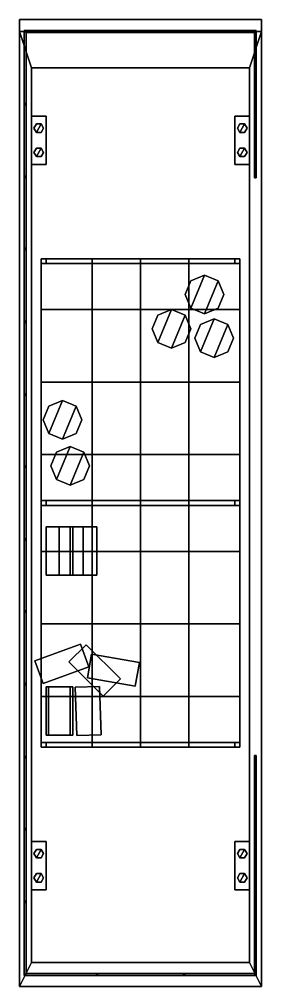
# Model space of a CAD drawing. Header units: millimetres. Extents: x -11.5 to 11.5, y -21 to 76.6.
# Drawn here: x 6.5 to 11.5, y 1 to 21 of the extents above; entities that cross this region are included whole.
import ezdxf

# ---------------------------------------------------------------- set-up
doc = ezdxf.new("R2010")
doc.units = ezdxf.units.MM
doc.layers.add('barge2', color=7, linetype='Continuous')

msp = doc.modelspace()

# ---------------------------------------------------------------- linework, layer by layer
at = {"layer": 'barge2'}
for points in [[(6.5, 20.75), (6.5, 1), (6.5, 1, 1), (6.5, 21, 1)], [(11.5, 21, 1), (11.5, 20.75), (6.5, 20.75), (6.5, 21, 1)], [(6.5, 21, 1), (6.5, 1, 1), (11.5, 1, 1), (11.5, 21, 1)], [(11.5, 1, 1), (11.5, 1), (11.5, 20.75), (11.5, 21, 1)], [(6.75, 20, -1), (6.75, 1.5, -1), (6.5, 1), (6.5, 20.75)], [(11.5, 20.75), (11.25, 20, -1), (6.75, 20, -1), (6.5, 20.75)], [(6.64, 20.73, 2), (6.64, 1.27, 2), (6.6, 1.23, 2), (6.6, 20.77, 2)], [(6.6, 20.77, 2), (6.6, 1.23, 2), (6.64, 1.27, 2), (6.64, 20.73, 2)], [(11.35, 20.73, 2), (6.64, 20.73, 2), (6.6, 20.77, 2), (11.39, 20.77, 2)], [(11.39, 20.77, 2), (6.6, 20.77, 2), (6.64, 20.73, 2), (11.35, 20.73, 2)], [(6.61, 20.767, 1), (6.61, 20.733, 1), (6.61, 20.733, 2), (6.61, 20.767, 2)], [(6.64, 20.75, 1), (6.61, 20.767, 1), (6.61, 20.767, 2), (6.64, 20.75, 2)], [(6.61, 20.733, 1), (6.64, 20.75, 1), (6.64, 20.75, 2), (6.61, 20.733, 2)], [(8.12, 20.75, 1), (8.09, 20.767, 1), (8.09, 20.767, 2), (8.12, 20.75, 2)], [(8.09, 20.767, 1), (8.09, 20.733, 1), (8.09, 20.733, 2), (8.09, 20.767, 2)], [(8.09, 20.733, 1), (8.12, 20.75, 1), (8.12, 20.75, 2), (8.09, 20.733, 2)], [(9.89, 20.767, 1), (9.89, 20.733, 1), (9.89, 20.733, 2), (9.89, 20.767, 2)], [(9.92, 20.75, 1), (9.89, 20.767, 1), (9.89, 20.767, 2), (9.92, 20.75, 2)], [(9.89, 20.733, 1), (9.92, 20.75, 1), (9.92, 20.75, 2), (9.89, 20.733, 2)], [(11.5, 1), (11.25, 1.5, -1), (11.25, 20, -1), (11.5, 20.75)], [(11.39, 20.77, 2), (11.39, 17.72, 2), (11.35, 17.72, 2), (11.35, 20.73, 2)], [(11.35, 20.73, 2), (11.35, 17.72, 2), (11.39, 17.72, 2), (11.39, 20.77, 2)], [(11.36, 20.767, 1), (11.36, 20.733, 1), (11.36, 20.733, 2), (11.36, 20.767, 2)], [(11.39, 20.75, 1), (11.36, 20.767, 1), (11.36, 20.767, 2), (11.39, 20.75, 2)], [(11.36, 20.733, 1), (11.39, 20.75, 1), (11.39, 20.75, 2), (11.36, 20.733, 2)], [(11.25, 20, -1), (11.25, 1.5, -1), (6.75, 1.5, -1), (6.75, 20, -1)], [(6.61, 19.267, 1), (6.61, 19.233, 1), (6.61, 19.233, 2), (6.61, 19.267, 2)], [(6.64, 19.25, 1), (6.61, 19.267, 1), (6.61, 19.267, 2), (6.64, 19.25, 2)], [(6.61, 19.233, 1), (6.64, 19.25, 1), (6.64, 19.25, 2), (6.61, 19.233, 2)], [(11.36, 19.267, 1), (11.36, 19.233, 1), (11.36, 19.233, 2), (11.36, 19.267, 2)], [(11.39, 19.25, 1), (11.36, 19.267, 1), (11.36, 19.267, 2), (11.39, 19.25, 2)], [(11.36, 19.233, 1), (11.39, 19.25, 1), (11.39, 19.25, 2), (11.36, 19.233, 2)], [(6.75, 19, 1), (6.75, 18, 1), (6.75, 18, 1.1), (6.75, 19, 1.1)], [(7.05, 19, 1.1), (7.05, 19, 1), (6.75, 19, 1), (6.75, 19, 1.1)], [(6.75, 19, 1.1), (6.75, 18, 1.1), (7.05, 18, 1.1), (7.05, 19, 1.1)], [(7.05, 18, 1.1), (7.05, 18, 1), (7.05, 19, 1), (7.05, 19, 1.1)], [(11.25, 19, 1.1), (11.25, 19, 1), (10.95, 19, 1), (10.95, 19, 1.1)], [(10.95, 19, 1), (10.95, 18, 1), (10.95, 18, 1.1), (10.95, 19, 1.1)], [(10.95, 19, 1.1), (10.95, 18, 1.1), (11.25, 18, 1.1), (11.25, 19, 1.1)], [(11.25, 18, 1.1), (11.25, 18, 1), (11.25, 19, 1), (11.25, 19, 1.1)], [(6.85, 18.837, 1.1), (6.8, 18.75, 1.1), (6.8, 18.75, 1.4), (6.85, 18.837, 1.4)], [(6.85, 18.837, 1.4), (6.8, 18.75, 1.4), (6.85, 18.663, 1.4), (6.95, 18.837, 1.4)], [(6.95, 18.837, 1.1), (6.85, 18.837, 1.1), (6.85, 18.837, 1.4), (6.95, 18.837, 1.4)], [(6.95, 18.837, 1.4), (6.85, 18.663, 1.4), (6.95, 18.663, 1.4), (7, 18.75, 1.4)], [(7, 18.75, 1.1), (6.95, 18.837, 1.1), (6.95, 18.837, 1.4), (7, 18.75, 1.4)], [(11.05, 18.837, 1.1), (11, 18.75, 1.1), (11, 18.75, 1.4), (11.05, 18.837, 1.4)], [(11.05, 18.837, 1.4), (11, 18.75, 1.4), (11.05, 18.663, 1.4), (11.15, 18.837, 1.4)], [(11.15, 18.837, 1.1), (11.05, 18.837, 1.1), (11.05, 18.837, 1.4), (11.15, 18.837, 1.4)], [(11.15, 18.837, 1.4), (11.05, 18.663, 1.4), (11.15, 18.663, 1.4), (11.2, 18.75, 1.4)], [(11.2, 18.75, 1.1), (11.15, 18.837, 1.1), (11.15, 18.837, 1.4), (11.2, 18.75, 1.4)], [(6.8, 18.75, 1.1), (6.85, 18.663, 1.1), (6.85, 18.663, 1.4), (6.8, 18.75, 1.4)], [(6.85, 18.663, 1.1), (6.95, 18.663, 1.1), (6.95, 18.663, 1.4), (6.85, 18.663, 1.4)], [(6.95, 18.663, 1.1), (7, 18.75, 1.1), (7, 18.75, 1.4), (6.95, 18.663, 1.4)], [(11, 18.75, 1.1), (11.05, 18.663, 1.1), (11.05, 18.663, 1.4), (11, 18.75, 1.4)], [(11.05, 18.663, 1.1), (11.15, 18.663, 1.1), (11.15, 18.663, 1.4), (11.05, 18.663, 1.4)], [(11.15, 18.663, 1.1), (11.2, 18.75, 1.1), (11.2, 18.75, 1.4), (11.15, 18.663, 1.4)], [(6.85, 18.337, 1.1), (6.8, 18.25, 1.1), (6.8, 18.25, 1.4), (6.85, 18.337, 1.4)], [(6.85, 18.337, 1.4), (6.8, 18.25, 1.4), (6.85, 18.163, 1.4), (6.95, 18.337, 1.4)], [(6.8, 18.25, 1.1), (6.85, 18.163, 1.1), (6.85, 18.163, 1.4), (6.8, 18.25, 1.4)], [(6.95, 18.337, 1.1), (6.85, 18.337, 1.1), (6.85, 18.337, 1.4), (6.95, 18.337, 1.4)], [(6.95, 18.337, 1.4), (6.85, 18.163, 1.4), (6.95, 18.163, 1.4), (7, 18.25, 1.4)], [(7, 18.25, 1.1), (6.95, 18.337, 1.1), (6.95, 18.337, 1.4), (7, 18.25, 1.4)], [(6.95, 18.163, 1.1), (7, 18.25, 1.1), (7, 18.25, 1.4), (6.95, 18.163, 1.4)], [(11.05, 18.337, 1.1), (11, 18.25, 1.1), (11, 18.25, 1.4), (11.05, 18.337, 1.4)], [(11.05, 18.337, 1.4), (11, 18.25, 1.4), (11.05, 18.163, 1.4), (11.15, 18.337, 1.4)], [(11, 18.25, 1.1), (11.05, 18.163, 1.1), (11.05, 18.163, 1.4), (11, 18.25, 1.4)], [(11.15, 18.337, 1.1), (11.05, 18.337, 1.1), (11.05, 18.337, 1.4), (11.15, 18.337, 1.4)], [(11.15, 18.337, 1.4), (11.05, 18.163, 1.4), (11.15, 18.163, 1.4), (11.2, 18.25, 1.4)], [(11.2, 18.25, 1.1), (11.15, 18.337, 1.1), (11.15, 18.337, 1.4), (11.2, 18.25, 1.4)], [(11.15, 18.163, 1.1), (11.2, 18.25, 1.1), (11.2, 18.25, 1.4), (11.15, 18.163, 1.4)], [(6.75, 18, 1.1), (6.75, 18, 1), (7.05, 18, 1), (7.05, 18, 1.1)], [(6.85, 18.163, 1.1), (6.95, 18.163, 1.1), (6.95, 18.163, 1.4), (6.85, 18.163, 1.4)], [(10.95, 18, 1.1), (10.95, 18, 1), (11.25, 18, 1), (11.25, 18, 1.1)], [(11.05, 18.163, 1.1), (11.15, 18.163, 1.1), (11.15, 18.163, 1.4), (11.05, 18.163, 1.4)], [(6.64, 17.75, 1), (6.61, 17.767, 1), (6.61, 17.767, 2), (6.64, 17.75, 2)], [(6.61, 17.767, 1), (6.61, 17.733, 1), (6.61, 17.733, 2), (6.61, 17.767, 2)], [(6.61, 17.733, 1), (6.64, 17.75, 1), (6.64, 17.75, 2), (6.61, 17.733, 2)], [(11.39, 17.75, 1), (11.36, 17.767, 1), (11.36, 17.767, 2), (11.39, 17.75, 2)], [(11.36, 17.767, 1), (11.36, 17.733, 1), (11.36, 17.733, 2), (11.36, 17.767, 2)], [(11.36, 17.733, 1), (11.39, 17.75, 1), (11.39, 17.75, 2), (11.36, 17.733, 2)], [(6.64, 16.25, 1), (6.61, 16.267, 1), (6.61, 16.267, 2), (6.64, 16.25, 2)], [(6.61, 16.267, 1), (6.61, 16.233, 1), (6.61, 16.233, 2), (6.61, 16.267, 2)], [(6.61, 16.233, 1), (6.64, 16.25, 1), (6.64, 16.25, 2), (6.61, 16.233, 2)], [(7.05, 16.05, 3.25), (7.05, 16.05, 1), (6.95, 16.05, 1), (6.95, 16.05, 3.25)], [(6.95, 16.05, 1), (6.95, 15.95, 1), (6.95, 15.95, 3.25), (6.95, 16.05, 3.25)], [(7.05, 15.95, 3.25), (7.05, 16.05, 3.25), (6.95, 16.05, 3.25), (6.95, 15.95, 3.25)], [(7.05, 15.95, 3.25), (7.05, 15.95, 1), (7.05, 16.05, 1), (7.05, 16.05, 3.25)], [(7.05, 16.05, 3.243), (7.05, 15.95, 3.243), (8, 15.95, 3.18), (8, 16.05, 3.18)], [(8, 16.05, 3.18), (8, 15.95, 3.18), (7.05, 15.95, 3.243), (7.05, 16.05, 3.243)], [(9, 16.05, 3.15), (9, 15.95, 3.15), (8, 15.95, 3.18), (8, 16.05, 3.18)], [(8, 16.05, 3.18), (8, 15.95, 3.18), (9, 15.95, 3.15), (9, 16.05, 3.15)], [(10, 16.05, 3.18), (10, 15.95, 3.18), (9, 15.95, 3.15), (9, 16.05, 3.15)], [(9, 16.05, 3.15), (9, 15.95, 3.15), (10, 15.95, 3.18), (10, 16.05, 3.18)], [(10, 16.05, 3.18), (10, 15.95, 3.18), (10.95, 15.95, 3.243), (10.95, 16.05, 3.243)], [(10.95, 16.05, 3.243), (10.95, 15.95, 3.243), (10, 15.95, 3.18), (10, 16.05, 3.18)], [(10.95, 16.05, 1), (10.95, 15.95, 1), (10.95, 15.95, 3.25), (10.95, 16.05, 3.25)], [(11.05, 16.05, 3.25), (11.05, 16.05, 1), (10.95, 16.05, 1), (10.95, 16.05, 3.25)], [(11.05, 15.95, 3.25), (11.05, 16.05, 3.25), (10.95, 16.05, 3.25), (10.95, 15.95, 3.25)], [(11.05, 15.95, 3.25), (11.05, 15.95, 1), (11.05, 16.05, 1), (11.05, 16.05, 3.25)], [(6.95, 15.95, 3.25), (6.95, 15.95, 1), (7.05, 15.95, 1), (7.05, 15.95, 3.25)], [(8, 15.95, 3.18), (8, 15, 3.08), (6.95, 15, 3.15), (6.95, 15.95, 3.25)], [(6.95, 15.95, 3.25), (6.95, 15, 3.15), (8, 15, 3.08), (8, 15.95, 3.18)], [(8, 15.95, 3.18), (8, 15, 3.08), (9, 15, 3.05), (9, 15.95, 3.15)], [(9, 15.95, 3.15), (9, 15, 3.05), (8, 15, 3.08), (8, 15.95, 3.18)], [(10, 15.95, 3.18), (10, 15, 3.08), (9, 15, 3.05), (9, 15.95, 3.15)], [(9, 15.95, 3.15), (9, 15, 3.05), (10, 15, 3.08), (10, 15.95, 3.18)], [(10, 15.95, 3.18), (10, 15, 3.08), (11.05, 15, 3.15), (11.05, 15.95, 3.25)], [(11.05, 15.95, 3.25), (11.05, 15, 3.15), (10, 15, 3.08), (10, 15.95, 3.18)], [(10.95, 15.95, 3.25), (10.95, 15.95, 1), (11.05, 15.95, 1), (11.05, 15.95, 3.25)], [(10.037, 15.593, 2), (9.92, 15.31, 2), (10.037, 15.027, 2), (10.32, 15.71, 2)], [(10.32, 15.71, 1), (10.037, 15.593, 1), (10.037, 15.593, 2), (10.32, 15.71, 2)], [(10.32, 15.71, 2), (10.037, 15.027, 2), (10.32, 14.91, 2), (10.603, 15.593, 2)], [(10.603, 15.593, 1), (10.32, 15.71, 1), (10.32, 15.71, 2), (10.603, 15.593, 2)], [(10.037, 15.593, 1), (9.92, 15.31, 1), (9.92, 15.31, 2), (10.037, 15.593, 2)], [(10.603, 15.593, 2), (10.32, 14.91, 2), (10.603, 15.027, 2), (10.72, 15.31, 2)], [(10.72, 15.31, 1), (10.603, 15.593, 1), (10.603, 15.593, 2), (10.72, 15.31, 2)], [(9.92, 15.31, 1), (10.037, 15.027, 1), (10.037, 15.027, 2), (9.92, 15.31, 2)], [(10.603, 15.027, 1), (10.72, 15.31, 1), (10.72, 15.31, 2), (10.603, 15.027, 2)], [(8, 15, 3.08), (8, 13.5, 3), (6.95, 13.5, 3.07), (6.95, 15, 3.15)], [(6.95, 15, 3.15), (6.95, 13.5, 3.07), (8, 13.5, 3), (8, 15, 3.08)], [(8, 15, 3.08), (8, 13.5, 3), (9, 13.5, 2.97), (9, 15, 3.05)], [(9, 15, 3.05), (9, 13.5, 2.97), (8, 13.5, 3), (8, 15, 3.08)], [(10, 15, 3.08), (10, 13.5, 3), (9, 13.5, 2.97), (9, 15, 3.05)], [(9, 15, 3.05), (9, 13.5, 2.97), (10, 13.5, 3), (10, 15, 3.08)], [(9.357, 14.883, 2), (9.24, 14.6, 2), (9.357, 14.317, 2), (9.64, 15, 2)], [(9.64, 15, 1), (9.357, 14.883, 1), (9.357, 14.883, 2), (9.64, 15, 2)], [(9.64, 15, 2), (9.357, 14.317, 2), (9.64, 14.2, 2), (9.923, 14.883, 2)], [(9.923, 14.883, 1), (9.64, 15, 1), (9.64, 15, 2), (9.923, 14.883, 2)], [(10, 15, 3.08), (10, 13.5, 3), (11.05, 13.5, 3.07), (11.05, 15, 3.15)], [(11.05, 15, 3.15), (11.05, 13.5, 3.07), (10, 13.5, 3), (10, 15, 3.08)], [(10.037, 15.027, 1), (10.32, 14.91, 1), (10.32, 14.91, 2), (10.037, 15.027, 2)], [(10.32, 14.91, 1), (10.603, 15.027, 1), (10.603, 15.027, 2), (10.32, 14.91, 2)], [(9.357, 14.883, 1), (9.24, 14.6, 1), (9.24, 14.6, 2), (9.357, 14.883, 2)], [(9.923, 14.883, 2), (9.64, 14.2, 2), (9.923, 14.317, 2), (10.04, 14.6, 2)], [(10.04, 14.6, 1), (9.923, 14.883, 1), (9.923, 14.883, 2), (10.04, 14.6, 2)], [(10.237, 14.693, 2), (10.12, 14.41, 2), (10.237, 14.127, 2), (10.52, 14.81, 2)], [(10.52, 14.81, 1), (10.237, 14.693, 1), (10.237, 14.693, 2), (10.52, 14.81, 2)], [(10.52, 14.81, 2), (10.237, 14.127, 2), (10.52, 14.01, 2), (10.803, 14.693, 2)], [(10.803, 14.693, 1), (10.52, 14.81, 1), (10.52, 14.81, 2), (10.803, 14.693, 2)], [(6.61, 14.767, 1), (6.61, 14.733, 1), (6.61, 14.733, 2), (6.61, 14.767, 2)], [(6.64, 14.75, 1), (6.61, 14.767, 1), (6.61, 14.767, 2), (6.64, 14.75, 2)], [(6.61, 14.733, 1), (6.64, 14.75, 1), (6.64, 14.75, 2), (6.61, 14.733, 2)], [(9.24, 14.6, 1), (9.357, 14.317, 1), (9.357, 14.317, 2), (9.24, 14.6, 2)], [(9.923, 14.317, 1), (10.04, 14.6, 1), (10.04, 14.6, 2), (9.923, 14.317, 2)], [(10.237, 14.693, 1), (10.12, 14.41, 1), (10.12, 14.41, 2), (10.237, 14.693, 2)], [(10.803, 14.693, 2), (10.52, 14.01, 2), (10.803, 14.127, 2), (10.92, 14.41, 2)], [(10.92, 14.41, 1), (10.803, 14.693, 1), (10.803, 14.693, 2), (10.92, 14.41, 2)], [(10.12, 14.41, 1), (10.237, 14.127, 1), (10.237, 14.127, 2), (10.12, 14.41, 2)], [(10.803, 14.127, 1), (10.92, 14.41, 1), (10.92, 14.41, 2), (10.803, 14.127, 2)], [(9.357, 14.317, 1), (9.64, 14.2, 1), (9.64, 14.2, 2), (9.357, 14.317, 2)], [(9.64, 14.2, 1), (9.923, 14.317, 1), (9.923, 14.317, 2), (9.64, 14.2, 2)], [(10.237, 14.127, 1), (10.52, 14.01, 1), (10.52, 14.01, 2), (10.237, 14.127, 2)], [(10.52, 14.01, 1), (10.803, 14.127, 1), (10.803, 14.127, 2), (10.52, 14.01, 2)], [(6.95, 12, 3.15), (6.95, 13.5, 3.07), (8, 13.5, 3), (8, 12, 3.08)], [(8, 12, 3.08), (8, 13.5, 3), (6.95, 13.5, 3.07), (6.95, 12, 3.15)], [(8, 12, 3.08), (8, 13.5, 3), (9, 13.5, 2.97), (9, 12, 3.05)], [(9, 12, 3.05), (9, 13.5, 2.97), (8, 13.5, 3), (8, 12, 3.08)], [(9, 12, 3.05), (9, 13.5, 2.97), (10, 13.5, 3), (10, 12, 3.08)], [(10, 12, 3.08), (10, 13.5, 3), (9, 13.5, 2.97), (9, 12, 3.05)], [(10, 12, 3.08), (10, 13.5, 3), (11.05, 13.5, 3.07), (11.05, 12, 3.15)], [(11.05, 12, 3.15), (11.05, 13.5, 3.07), (10, 13.5, 3), (10, 12, 3.08)], [(6.61, 13.267, 1), (6.61, 13.233, 1), (6.61, 13.233, 2), (6.61, 13.267, 2)], [(6.64, 13.25, 1), (6.61, 13.267, 1), (6.61, 13.267, 2), (6.64, 13.25, 2)], [(6.61, 13.233, 1), (6.64, 13.25, 1), (6.64, 13.25, 2), (6.61, 13.233, 2)], [(7.107, 13.003, 2), (6.99, 12.72, 2), (7.107, 12.437, 2), (7.39, 13.12, 2)], [(7.107, 13.003, 1), (6.99, 12.72, 1), (6.99, 12.72, 2), (7.107, 13.003, 2)], [(7.39, 13.12, 1), (7.107, 13.003, 1), (7.107, 13.003, 2), (7.39, 13.12, 2)], [(7.39, 13.12, 2), (7.107, 12.437, 2), (7.39, 12.32, 2), (7.673, 13.003, 2)], [(7.673, 13.003, 1), (7.39, 13.12, 1), (7.39, 13.12, 2), (7.673, 13.003, 2)], [(7.673, 13.003, 2), (7.39, 12.32, 2), (7.673, 12.437, 2), (7.79, 12.72, 2)], [(7.79, 12.72, 1), (7.673, 13.003, 1), (7.673, 13.003, 2), (7.79, 12.72, 2)], [(6.99, 12.72, 1), (7.107, 12.437, 1), (7.107, 12.437, 2), (6.99, 12.72, 2)], [(7.673, 12.437, 1), (7.79, 12.72, 1), (7.79, 12.72, 2), (7.673, 12.437, 2)], [(7.107, 12.437, 1), (7.39, 12.32, 1), (7.39, 12.32, 2), (7.107, 12.437, 2)], [(7.39, 12.32, 1), (7.673, 12.437, 1), (7.673, 12.437, 2), (7.39, 12.32, 2)], [(6.95, 11.05, 3.25), (6.95, 12, 3.15), (8, 12, 3.08), (8, 11.05, 3.18)], [(8, 11.05, 3.18), (8, 12, 3.08), (6.95, 12, 3.15), (6.95, 11.05, 3.25)], [(7.267, 12.053, 2), (7.15, 11.77, 2), (7.267, 11.487, 2), (7.55, 12.17, 2)], [(7.267, 12.053, 1), (7.15, 11.77, 1), (7.15, 11.77, 2), (7.267, 12.053, 2)], [(7.55, 12.17, 1), (7.267, 12.053, 1), (7.267, 12.053, 2), (7.55, 12.17, 2)], [(7.55, 12.17, 2), (7.267, 11.487, 2), (7.55, 11.37, 2), (7.833, 12.053, 2)], [(7.833, 12.053, 1), (7.55, 12.17, 1), (7.55, 12.17, 2), (7.833, 12.053, 2)], [(7.833, 12.053, 2), (7.55, 11.37, 2), (7.833, 11.487, 2), (7.95, 11.77, 2)], [(7.95, 11.77, 1), (7.833, 12.053, 1), (7.833, 12.053, 2), (7.95, 11.77, 2)], [(8, 11.05, 3.18), (8, 12, 3.08), (9, 12, 3.05), (9, 11.05, 3.15)], [(9, 11.05, 3.15), (9, 12, 3.05), (8, 12, 3.08), (8, 11.05, 3.18)], [(9, 11.05, 3.15), (9, 12, 3.05), (10, 12, 3.08), (10, 11.05, 3.18)], [(10, 11.05, 3.18), (10, 12, 3.08), (9, 12, 3.05), (9, 11.05, 3.15)], [(11.05, 11.05, 3.25), (11.05, 12, 3.15), (10, 12, 3.08), (10, 11.05, 3.18)], [(10, 11.05, 3.18), (10, 12, 3.08), (11.05, 12, 3.15), (11.05, 11.05, 3.25)], [(6.61, 11.767, 1), (6.61, 11.733, 1), (6.61, 11.733, 2), (6.61, 11.767, 2)], [(6.64, 11.75, 1), (6.61, 11.767, 1), (6.61, 11.767, 2), (6.64, 11.75, 2)], [(6.61, 11.733, 1), (6.64, 11.75, 1), (6.64, 11.75, 2), (6.61, 11.733, 2)], [(7.15, 11.77, 1), (7.267, 11.487, 1), (7.267, 11.487, 2), (7.15, 11.77, 2)], [(7.833, 11.487, 1), (7.95, 11.77, 1), (7.95, 11.77, 2), (7.833, 11.487, 2)], [(7.267, 11.487, 1), (7.55, 11.37, 1), (7.55, 11.37, 2), (7.267, 11.487, 2)], [(7.55, 11.37, 1), (7.833, 11.487, 1), (7.833, 11.487, 2), (7.55, 11.37, 2)], [(6.95, 11.05, 1), (6.95, 10.95, 1), (6.95, 10.95, 3.25), (6.95, 11.05, 3.25)], [(7.05, 11.05, 3.25), (7.05, 11.05, 1), (6.95, 11.05, 1), (6.95, 11.05, 3.25)], [(7.05, 10.95, 3.25), (7.05, 11.05, 3.25), (6.95, 11.05, 3.25), (6.95, 10.95, 3.25)], [(7.05, 10.95, 3.25), (7.05, 10.95, 1), (7.05, 11.05, 1), (7.05, 11.05, 3.25)], [(7.05, 11.05, 3.243), (7.05, 10.95, 3.243), (8, 10.95, 3.18), (8, 11.05, 3.18)], [(8, 11.05, 3.18), (8, 10.95, 3.18), (7.05, 10.95, 3.243), (7.05, 11.05, 3.243)], [(8, 11.05, 3.18), (8, 10.95, 3.18), (9, 10.95, 3.15), (9, 11.05, 3.15)], [(9, 11.05, 3.15), (9, 10.95, 3.15), (8, 10.95, 3.18), (8, 11.05, 3.18)], [(10, 11.05, 3.18), (10, 10.95, 3.18), (9, 10.95, 3.15), (9, 11.05, 3.15)], [(9, 11.05, 3.15), (9, 10.95, 3.15), (10, 10.95, 3.18), (10, 11.05, 3.18)], [(10, 11.05, 3.18), (10, 10.95, 3.18), (10.95, 10.95, 3.243), (10.95, 11.05, 3.243)], [(10.95, 11.05, 3.243), (10.95, 10.95, 3.243), (10, 10.95, 3.18), (10, 11.05, 3.18)], [(11.05, 11.05, 3.25), (11.05, 11.05, 1), (10.95, 11.05, 1), (10.95, 11.05, 3.25)], [(10.95, 11.05, 1), (10.95, 10.95, 1), (10.95, 10.95, 3.25), (10.95, 11.05, 3.25)], [(11.05, 10.95, 3.25), (11.05, 11.05, 3.25), (10.95, 11.05, 3.25), (10.95, 10.95, 3.25)], [(11.05, 10.95, 3.25), (11.05, 10.95, 1), (11.05, 11.05, 1), (11.05, 11.05, 3.25)], [(6.95, 10.95, 3.25), (6.95, 10.95, 1), (7.05, 10.95, 1), (7.05, 10.95, 3.25)], [(6.95, 10.95, 3.25), (6.95, 10, 3.15), (8, 10, 3.08), (8, 10.95, 3.18)], [(8, 10.95, 3.18), (8, 10, 3.08), (6.95, 10, 3.15), (6.95, 10.95, 3.25)], [(8, 10.95, 3.18), (8, 10, 3.08), (9, 10, 3.05), (9, 10.95, 3.15)], [(9, 10.95, 3.15), (9, 10, 3.05), (8, 10, 3.08), (8, 10.95, 3.18)], [(9, 10.95, 3.15), (9, 10, 3.05), (10, 10, 3.08), (10, 10.95, 3.18)], [(10, 10.95, 3.18), (10, 10, 3.08), (9, 10, 3.05), (9, 10.95, 3.15)], [(10, 10.95, 3.18), (10, 10, 3.08), (11.05, 10, 3.15), (11.05, 10.95, 3.25)], [(11.05, 10.95, 3.25), (11.05, 10, 3.15), (10, 10, 3.08), (10, 10.95, 3.18)], [(10.95, 10.95, 3.25), (10.95, 10.95, 1), (11.05, 10.95, 1), (11.05, 10.95, 3.25)], [(7.05, 10.51, 1), (7.05, 9.51, 1), (7.05, 9.51, 1.25), (7.05, 10.51, 1.25)], [(7.05, 10.51, 1.25), (7.05, 9.51, 1.25), (7.55, 9.51, 1.25), (7.55, 10.51, 1.25)], [(7.55, 10.51, 1.25), (7.55, 10.51, 1), (7.05, 10.51, 1), (7.05, 10.51, 1.25)], [(7.32, 10.51, 1.25), (7.32, 9.51, 1.25), (7.32, 9.51, 1.5), (7.32, 10.51, 1.5)], [(7.82, 10.51, 1.5), (7.82, 10.51, 1.25), (7.32, 10.51, 1.25), (7.32, 10.51, 1.5)], [(7.82, 10.51, 1.25), (7.82, 9.51, 1.25), (7.32, 9.51, 1.25), (7.32, 10.51, 1.25)], [(7.32, 10.51, 1.5), (7.32, 9.51, 1.5), (7.82, 9.51, 1.5), (7.82, 10.51, 1.5)], [(7.55, 9.51, 1.25), (7.55, 9.51, 1), (7.55, 10.51, 1), (7.55, 10.51, 1.25)], [(7.6, 10.51, 1), (7.6, 9.51, 1), (7.6, 9.51, 1.25), (7.6, 10.51, 1.25)], [(7.6, 10.51, 1.25), (7.6, 9.51, 1.25), (8.1, 9.51, 1.25), (8.1, 10.51, 1.25)], [(8.1, 10.51, 1.25), (8.1, 10.51, 1), (7.6, 10.51, 1), (7.6, 10.51, 1.25)], [(7.82, 9.51, 1.5), (7.82, 9.51, 1.25), (7.82, 10.51, 1.25), (7.82, 10.51, 1.5)], [(8.1, 9.51, 1.25), (8.1, 9.51, 1), (8.1, 10.51, 1), (8.1, 10.51, 1.25)], [(6.64, 10.25, 1), (6.61, 10.267, 1), (6.61, 10.267, 2), (6.64, 10.25, 2)], [(6.61, 10.267, 1), (6.61, 10.233, 1), (6.61, 10.233, 2), (6.61, 10.267, 2)], [(6.61, 10.233, 1), (6.64, 10.25, 1), (6.64, 10.25, 2), (6.61, 10.233, 2)], [(8, 10, 3.08), (8, 8.5, 3), (6.95, 8.5, 3.07), (6.95, 10, 3.15)], [(6.95, 10, 3.15), (6.95, 8.5, 3.07), (8, 8.5, 3), (8, 10, 3.08)], [(9, 10, 3.05), (9, 8.5, 2.97), (8, 8.5, 3), (8, 10, 3.08)], [(8, 10, 3.08), (8, 8.5, 3), (9, 8.5, 2.97), (9, 10, 3.05)], [(10, 10, 3.08), (10, 8.5, 3), (9, 8.5, 2.97), (9, 10, 3.05)], [(9, 10, 3.05), (9, 8.5, 2.97), (10, 8.5, 3), (10, 10, 3.08)], [(11.05, 10, 3.15), (11.05, 8.5, 3.07), (10, 8.5, 3), (10, 10, 3.08)], [(10, 10, 3.08), (10, 8.5, 3), (11.05, 8.5, 3.07), (11.05, 10, 3.15)], [(7.05, 9.51, 1.25), (7.05, 9.51, 1), (7.55, 9.51, 1), (7.55, 9.51, 1.25)], [(7.32, 9.51, 1.5), (7.32, 9.51, 1.25), (7.82, 9.51, 1.25), (7.82, 9.51, 1.5)], [(7.6, 9.51, 1.25), (7.6, 9.51, 1), (8.1, 9.51, 1), (8.1, 9.51, 1.25)], [(6.61, 8.767, 1), (6.61, 8.733, 1), (6.61, 8.733, 2), (6.61, 8.767, 2)], [(6.64, 8.75, 1), (6.61, 8.767, 1), (6.61, 8.767, 2), (6.64, 8.75, 2)], [(6.61, 8.733, 1), (6.64, 8.75, 1), (6.64, 8.75, 2), (6.61, 8.733, 2)], [(6.95, 7, 3.15), (6.95, 8.5, 3.07), (8, 8.5, 3), (8, 7, 3.08)], [(8, 7, 3.08), (8, 8.5, 3), (6.95, 8.5, 3.07), (6.95, 7, 3.15)], [(9, 7, 3.05), (9, 8.5, 2.97), (8, 8.5, 3), (8, 7, 3.08)], [(8, 7, 3.08), (8, 8.5, 3), (9, 8.5, 2.97), (9, 7, 3.05)], [(10, 7, 3.08), (10, 8.5, 3), (9, 8.5, 2.97), (9, 7, 3.05)], [(9, 7, 3.05), (9, 8.5, 2.97), (10, 8.5, 3), (10, 7, 3.08)], [(10, 7, 3.08), (10, 8.5, 3), (11.05, 8.5, 3.07), (11.05, 7, 3.15)], [(11.05, 7, 3.15), (11.05, 8.5, 3.07), (10, 8.5, 3), (10, 7, 3.08)], [(7.76, 8.082, 1), (6.82, 7.74, 1), (6.82, 7.74, 1.5), (7.76, 8.082, 1.5)], [(7.76, 8.082, 1.5), (6.82, 7.74, 1.5), (6.991, 7.27, 1.5), (7.931, 7.612, 1.5)], [(7.878, 8.069, 1.75), (7.878, 8.069, 1.5), (7.524, 7.716, 1.5), (7.524, 7.716, 1.75)], [(7.878, 8.069, 1.5), (8.585, 7.362, 1.5), (8.231, 7.008, 1.5), (7.524, 7.716, 1.5)], [(7.524, 7.716, 1.75), (8.231, 7.008, 1.75), (8.585, 7.362, 1.75), (7.878, 8.069, 1.75)], [(7.931, 7.612, 1.5), (7.931, 7.612, 1), (7.76, 8.082, 1), (7.76, 8.082, 1.5)], [(8.585, 7.362, 1.75), (8.585, 7.362, 1.5), (7.878, 8.069, 1.5), (7.878, 8.069, 1.75)], [(7.992, 7.877, 1.5), (7.992, 7.877, 1), (7.906, 7.384, 1), (7.906, 7.384, 1.5)], [(8.977, 7.703, 1.5), (7.992, 7.877, 1.5), (7.906, 7.384, 1.5), (8.89, 7.211, 1.5)], [(8.977, 7.703, 1), (7.992, 7.877, 1), (7.992, 7.877, 1.5), (8.977, 7.703, 1.5)], [(6.82, 7.74, 1.5), (6.82, 7.74, 1), (6.991, 7.27, 1), (6.991, 7.27, 1.5)], [(6.991, 7.27, 1.5), (6.991, 7.27, 1), (7.931, 7.612, 1), (7.931, 7.612, 1.5)], [(7.524, 7.716, 1.5), (8.231, 7.008, 1.5), (8.231, 7.008, 1.75), (7.524, 7.716, 1.75)], [(8.89, 7.211, 1.5), (8.89, 7.211, 1), (8.977, 7.703, 1), (8.977, 7.703, 1.5)], [(6.64, 7.25, 1), (6.61, 7.267, 1), (6.61, 7.267, 2), (6.64, 7.25, 2)], [(6.61, 7.267, 1), (6.61, 7.233, 1), (6.61, 7.233, 2), (6.61, 7.267, 2)], [(6.61, 7.233, 1), (6.64, 7.25, 1), (6.64, 7.25, 2), (6.61, 7.233, 2)], [(7.05, 7.2, 1.5), (7.05, 6.2, 1.5), (7.05, 6.2, 1.75), (7.05, 7.2, 1.75)], [(7.55, 7.2, 1.75), (7.55, 7.2, 1.5), (7.05, 7.2, 1.5), (7.05, 7.2, 1.75)], [(7.55, 7.2, 1.5), (7.55, 6.2, 1.5), (7.05, 6.2, 1.5), (7.05, 7.2, 1.5)], [(7.05, 7.2, 1.75), (7.05, 6.2, 1.75), (7.55, 6.2, 1.75), (7.55, 7.2, 1.75)], [(7.6, 7.2, 1.5), (7.6, 7.2, 1), (7.1, 7.2, 1), (7.1, 7.2, 1.5)], [(7.1, 7.2, 1), (7.1, 6.2, 1), (7.1, 6.2, 1.5), (7.1, 7.2, 1.5)], [(7.1, 7.2, 1.5), (7.1, 6.2, 1.5), (7.6, 6.2, 1.5), (7.6, 7.2, 1.5)], [(7.55, 6.2, 1.75), (7.55, 6.2, 1.5), (7.55, 7.2, 1.5), (7.55, 7.2, 1.75)], [(7.6, 6.2, 1.5), (7.6, 6.2, 1), (7.6, 7.2, 1), (7.6, 7.2, 1.5)], [(8.151, 7.208, 1.5), (8.151, 7.208, 1), (7.652, 7.191, 1), (7.652, 7.191, 1.5)], [(7.652, 7.191, 1.5), (7.687, 6.192, 1.5), (8.186, 6.209, 1.5), (8.151, 7.208, 1.5)], [(7.906, 7.384, 1.5), (7.906, 7.384, 1), (8.89, 7.211, 1), (8.89, 7.211, 1.5)], [(8.186, 6.209, 1.5), (8.186, 6.209, 1), (8.151, 7.208, 1), (8.151, 7.208, 1.5)], [(8.231, 7.008, 1.75), (8.231, 7.008, 1.5), (8.585, 7.362, 1.5), (8.585, 7.362, 1.75)], [(8, 6.05, 3.18), (8, 7, 3.08), (6.95, 7, 3.15), (6.95, 6.05, 3.25)], [(6.95, 6.05, 3.25), (6.95, 7, 3.15), (8, 7, 3.08), (8, 6.05, 3.18)], [(7.652, 7.191, 1), (7.687, 6.192, 1), (7.687, 6.192, 1.5), (7.652, 7.191, 1.5)], [(8, 6.05, 3.18), (8, 7, 3.08), (9, 7, 3.05), (9, 6.05, 3.15)], [(9, 6.05, 3.15), (9, 7, 3.05), (8, 7, 3.08), (8, 6.05, 3.18)], [(9, 6.05, 3.15), (9, 7, 3.05), (10, 7, 3.08), (10, 6.05, 3.18)], [(10, 6.05, 3.18), (10, 7, 3.08), (9, 7, 3.05), (9, 6.05, 3.15)], [(11.05, 6.05, 3.25), (11.05, 7, 3.15), (10, 7, 3.08), (10, 6.05, 3.18)], [(10, 6.05, 3.18), (10, 7, 3.08), (11.05, 7, 3.15), (11.05, 6.05, 3.25)], [(7.05, 6.2, 1.75), (7.05, 6.2, 1.5), (7.55, 6.2, 1.5), (7.55, 6.2, 1.75)], [(7.1, 6.2, 1.5), (7.1, 6.2, 1), (7.6, 6.2, 1), (7.6, 6.2, 1.5)], [(7.687, 6.192, 1.5), (7.687, 6.192, 1), (8.186, 6.209, 1), (8.186, 6.209, 1.5)], [(7.05, 6.05, 3.25), (7.05, 6.05, 1), (6.95, 6.05, 1), (6.95, 6.05, 3.25)], [(6.95, 6.05, 1), (6.95, 5.95, 1), (6.95, 5.95, 3.25), (6.95, 6.05, 3.25)], [(7.05, 5.95, 3.25), (7.05, 6.05, 3.25), (6.95, 6.05, 3.25), (6.95, 5.95, 3.25)], [(7.05, 5.95, 3.25), (7.05, 5.95, 1), (7.05, 6.05, 1), (7.05, 6.05, 3.25)], [(7.05, 6.05, 3.243), (7.05, 5.95, 3.243), (8, 5.95, 3.18), (8, 6.05, 3.18)], [(8, 6.05, 3.18), (8, 5.95, 3.18), (7.05, 5.95, 3.243), (7.05, 6.05, 3.243)], [(9, 6.05, 3.15), (9, 5.95, 3.15), (8, 5.95, 3.18), (8, 6.05, 3.18)], [(8, 6.05, 3.18), (8, 5.95, 3.18), (9, 5.95, 3.15), (9, 6.05, 3.15)], [(10, 6.05, 3.18), (10, 5.95, 3.18), (9, 5.95, 3.15), (9, 6.05, 3.15)], [(9, 6.05, 3.15), (9, 5.95, 3.15), (10, 5.95, 3.18), (10, 6.05, 3.18)], [(10, 6.05, 3.18), (10, 5.95, 3.18), (10.95, 5.95, 3.243), (10.95, 6.05, 3.243)], [(10.95, 6.05, 3.243), (10.95, 5.95, 3.243), (10, 5.95, 3.18), (10, 6.05, 3.18)], [(11.05, 6.05, 3.25), (11.05, 6.05, 1), (10.95, 6.05, 1), (10.95, 6.05, 3.25)], [(10.95, 6.05, 1), (10.95, 5.95, 1), (10.95, 5.95, 3.25), (10.95, 6.05, 3.25)], [(11.05, 5.95, 3.25), (11.05, 6.05, 3.25), (10.95, 6.05, 3.25), (10.95, 5.95, 3.25)], [(11.05, 5.95, 3.25), (11.05, 5.95, 1), (11.05, 6.05, 1), (11.05, 6.05, 3.25)], [(6.95, 5.95, 3.25), (6.95, 5.95, 1), (7.05, 5.95, 1), (7.05, 5.95, 3.25)], [(10.95, 5.95, 3.25), (10.95, 5.95, 1), (11.05, 5.95, 1), (11.05, 5.95, 3.25)], [(6.61, 5.767, 1), (6.61, 5.733, 1), (6.61, 5.733, 2), (6.61, 5.767, 2)], [(6.64, 5.75, 1), (6.61, 5.767, 1), (6.61, 5.767, 2), (6.64, 5.75, 2)], [(6.61, 5.733, 1), (6.64, 5.75, 1), (6.64, 5.75, 2), (6.61, 5.733, 2)], [(11.39, 5.78, 2), (11.39, 1.23, 2), (11.35, 1.27, 2), (11.35, 5.78, 2)], [(11.35, 5.78, 2), (11.35, 1.27, 2), (11.39, 1.23, 2), (11.39, 5.78, 2)], [(11.39, 5.75, 1), (11.36, 5.767, 1), (11.36, 5.767, 2), (11.39, 5.75, 2)], [(11.36, 5.767, 1), (11.36, 5.733, 1), (11.36, 5.733, 2), (11.36, 5.767, 2)], [(11.36, 5.733, 1), (11.39, 5.75, 1), (11.39, 5.75, 2), (11.36, 5.733, 2)], [(6.64, 4.25, 1), (6.61, 4.267, 1), (6.61, 4.267, 2), (6.64, 4.25, 2)], [(6.61, 4.267, 1), (6.61, 4.233, 1), (6.61, 4.233, 2), (6.61, 4.267, 2)], [(6.61, 4.233, 1), (6.64, 4.25, 1), (6.64, 4.25, 2), (6.61, 4.233, 2)], [(11.36, 4.267, 1), (11.36, 4.233, 1), (11.36, 4.233, 2), (11.36, 4.267, 2)], [(11.39, 4.25, 1), (11.36, 4.267, 1), (11.36, 4.267, 2), (11.39, 4.25, 2)], [(11.36, 4.233, 1), (11.39, 4.25, 1), (11.39, 4.25, 2), (11.36, 4.233, 2)], [(6.75, 4, 1), (6.75, 3, 1), (6.75, 3, 1.1), (6.75, 4, 1.1)], [(6.75, 4, 1.1), (6.75, 3, 1.1), (7.05, 3, 1.1), (7.05, 4, 1.1)], [(7.05, 4, 1.1), (7.05, 4, 1), (6.75, 4, 1), (6.75, 4, 1.1)], [(7.05, 3, 1.1), (7.05, 3, 1), (7.05, 4, 1), (7.05, 4, 1.1)], [(10.95, 4, 1), (10.95, 3, 1), (10.95, 3, 1.1), (10.95, 4, 1.1)], [(10.95, 4, 1.1), (10.95, 3, 1.1), (11.25, 3, 1.1), (11.25, 4, 1.1)], [(11.25, 4, 1.1), (11.25, 4, 1), (10.95, 4, 1), (10.95, 4, 1.1)], [(11.25, 3, 1.1), (11.25, 3, 1), (11.25, 4, 1), (11.25, 4, 1.1)], [(6.85, 3.837, 1.1), (6.8, 3.75, 1.1), (6.8, 3.75, 1.4), (6.85, 3.837, 1.4)], [(6.85, 3.837, 1.4), (6.8, 3.75, 1.4), (6.85, 3.663, 1.4), (6.95, 3.837, 1.4)], [(6.95, 3.837, 1.1), (6.85, 3.837, 1.1), (6.85, 3.837, 1.4), (6.95, 3.837, 1.4)], [(6.95, 3.837, 1.4), (6.85, 3.663, 1.4), (6.95, 3.663, 1.4), (7, 3.75, 1.4)], [(7, 3.75, 1.1), (6.95, 3.837, 1.1), (6.95, 3.837, 1.4), (7, 3.75, 1.4)], [(11.05, 3.837, 1.1), (11, 3.75, 1.1), (11, 3.75, 1.4), (11.05, 3.837, 1.4)], [(11.05, 3.837, 1.4), (11, 3.75, 1.4), (11.05, 3.663, 1.4), (11.15, 3.837, 1.4)], [(11.15, 3.837, 1.1), (11.05, 3.837, 1.1), (11.05, 3.837, 1.4), (11.15, 3.837, 1.4)], [(11.15, 3.837, 1.4), (11.05, 3.663, 1.4), (11.15, 3.663, 1.4), (11.2, 3.75, 1.4)], [(11.2, 3.75, 1.1), (11.15, 3.837, 1.1), (11.15, 3.837, 1.4), (11.2, 3.75, 1.4)], [(6.8, 3.75, 1.1), (6.85, 3.663, 1.1), (6.85, 3.663, 1.4), (6.8, 3.75, 1.4)], [(6.85, 3.663, 1.1), (6.95, 3.663, 1.1), (6.95, 3.663, 1.4), (6.85, 3.663, 1.4)], [(6.95, 3.663, 1.1), (7, 3.75, 1.1), (7, 3.75, 1.4), (6.95, 3.663, 1.4)], [(11, 3.75, 1.1), (11.05, 3.663, 1.1), (11.05, 3.663, 1.4), (11, 3.75, 1.4)], [(11.05, 3.663, 1.1), (11.15, 3.663, 1.1), (11.15, 3.663, 1.4), (11.05, 3.663, 1.4)], [(11.15, 3.663, 1.1), (11.2, 3.75, 1.1), (11.2, 3.75, 1.4), (11.15, 3.663, 1.4)], [(6.85, 3.337, 1.1), (6.8, 3.25, 1.1), (6.8, 3.25, 1.4), (6.85, 3.337, 1.4)], [(6.85, 3.337, 1.4), (6.8, 3.25, 1.4), (6.85, 3.163, 1.4), (6.95, 3.337, 1.4)], [(6.8, 3.25, 1.1), (6.85, 3.163, 1.1), (6.85, 3.163, 1.4), (6.8, 3.25, 1.4)], [(6.95, 3.337, 1.1), (6.85, 3.337, 1.1), (6.85, 3.337, 1.4), (6.95, 3.337, 1.4)], [(6.95, 3.337, 1.4), (6.85, 3.163, 1.4), (6.95, 3.163, 1.4), (7, 3.25, 1.4)], [(7, 3.25, 1.1), (6.95, 3.337, 1.1), (6.95, 3.337, 1.4), (7, 3.25, 1.4)], [(6.95, 3.163, 1.1), (7, 3.25, 1.1), (7, 3.25, 1.4), (6.95, 3.163, 1.4)], [(11.05, 3.337, 1.1), (11, 3.25, 1.1), (11, 3.25, 1.4), (11.05, 3.337, 1.4)], [(11.05, 3.337, 1.4), (11, 3.25, 1.4), (11.05, 3.163, 1.4), (11.15, 3.337, 1.4)], [(11, 3.25, 1.1), (11.05, 3.163, 1.1), (11.05, 3.163, 1.4), (11, 3.25, 1.4)], [(11.15, 3.337, 1.1), (11.05, 3.337, 1.1), (11.05, 3.337, 1.4), (11.15, 3.337, 1.4)], [(11.15, 3.337, 1.4), (11.05, 3.163, 1.4), (11.15, 3.163, 1.4), (11.2, 3.25, 1.4)], [(11.2, 3.25, 1.1), (11.15, 3.337, 1.1), (11.15, 3.337, 1.4), (11.2, 3.25, 1.4)], [(11.15, 3.163, 1.1), (11.2, 3.25, 1.1), (11.2, 3.25, 1.4), (11.15, 3.163, 1.4)], [(6.75, 3, 1.1), (6.75, 3, 1), (7.05, 3, 1), (7.05, 3, 1.1)], [(6.85, 3.163, 1.1), (6.95, 3.163, 1.1), (6.95, 3.163, 1.4), (6.85, 3.163, 1.4)], [(10.95, 3, 1.1), (10.95, 3, 1), (11.25, 3, 1), (11.25, 3, 1.1)], [(11.05, 3.163, 1.1), (11.15, 3.163, 1.1), (11.15, 3.163, 1.4), (11.05, 3.163, 1.4)], [(6.64, 2.75, 1), (6.61, 2.767, 1), (6.61, 2.767, 2), (6.64, 2.75, 2)], [(6.61, 2.767, 1), (6.61, 2.733, 1), (6.61, 2.733, 2), (6.61, 2.767, 2)], [(6.61, 2.733, 1), (6.64, 2.75, 1), (6.64, 2.75, 2), (6.61, 2.733, 2)], [(11.36, 2.767, 1), (11.36, 2.733, 1), (11.36, 2.733, 2), (11.36, 2.767, 2)], [(11.39, 2.75, 1), (11.36, 2.767, 1), (11.36, 2.767, 2), (11.39, 2.75, 2)], [(11.36, 2.733, 1), (11.39, 2.75, 1), (11.39, 2.75, 2), (11.36, 2.733, 2)], [(6.5, 1), (6.75, 1.5, -1), (11.25, 1.5, -1), (11.5, 1)], [(11.39, 1.23, 2), (6.6, 1.23, 2), (6.64, 1.27, 2), (11.35, 1.27, 2)], [(11.35, 1.27, 2), (6.64, 1.27, 2), (6.6, 1.23, 2), (11.39, 1.23, 2)], [(6.61, 1.267, 1), (6.61, 1.233, 1), (6.61, 1.233, 2), (6.61, 1.267, 2)], [(6.64, 1.25, 1), (6.61, 1.267, 1), (6.61, 1.267, 2), (6.64, 1.25, 2)], [(6.61, 1.233, 1), (6.64, 1.25, 1), (6.64, 1.25, 2), (6.61, 1.233, 2)], [(8.12, 1.25, 1), (8.09, 1.267, 1), (8.09, 1.267, 2), (8.12, 1.25, 2)], [(8.09, 1.267, 1), (8.09, 1.233, 1), (8.09, 1.233, 2), (8.09, 1.267, 2)], [(8.09, 1.233, 1), (8.12, 1.25, 1), (8.12, 1.25, 2), (8.09, 1.233, 2)], [(9.89, 1.267, 1), (9.89, 1.233, 1), (9.89, 1.233, 2), (9.89, 1.267, 2)], [(9.92, 1.25, 1), (9.89, 1.267, 1), (9.89, 1.267, 2), (9.92, 1.25, 2)], [(9.89, 1.233, 1), (9.92, 1.25, 1), (9.92, 1.25, 2), (9.89, 1.233, 2)], [(11.39, 1.25, 1), (11.36, 1.267, 1), (11.36, 1.267, 2), (11.39, 1.25, 2)], [(11.36, 1.267, 1), (11.36, 1.233, 1), (11.36, 1.233, 2), (11.36, 1.267, 2)], [(11.36, 1.233, 1), (11.39, 1.25, 1), (11.39, 1.25, 2), (11.36, 1.233, 2)], [(6.5, 1, 1), (6.5, 1), (11.5, 1), (11.5, 1, 1)]]:
    msp.add_3dface(points, dxfattribs=at)

doc.saveas('drawing.dxf')
